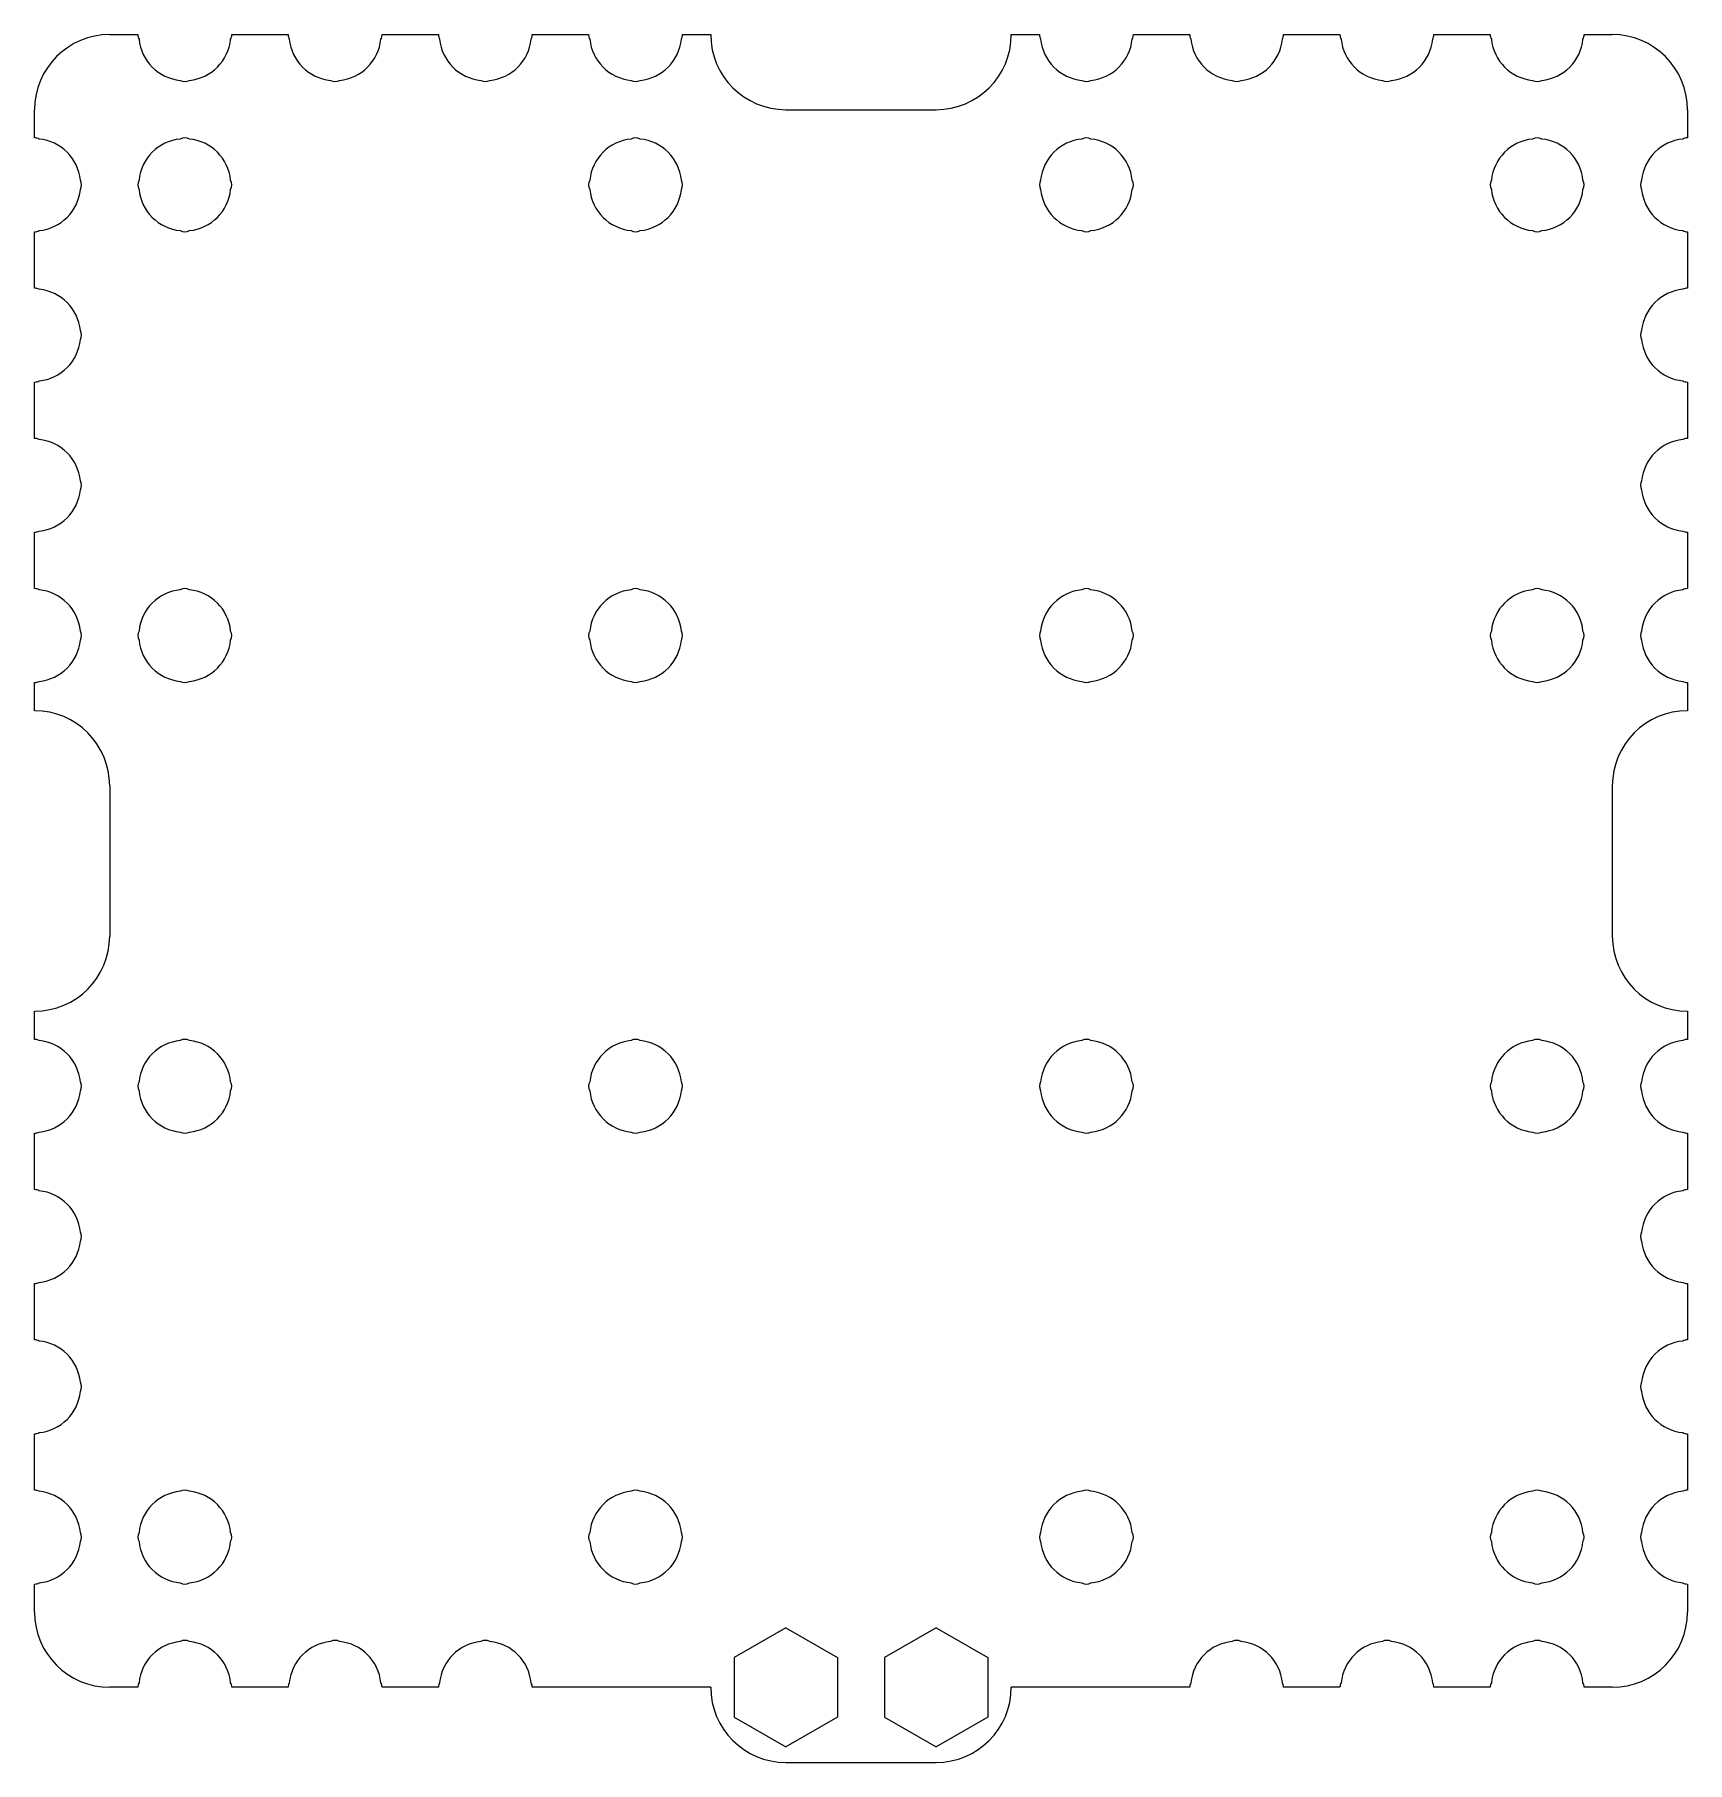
# Model space of a CAD drawing. Header units: millimetres. Extents: x -44 to 44, y -48 to 44.
import ezdxf

# ---------------------------------------------------------------- set-up
doc = ezdxf.new("R2010")
doc.units = ezdxf.units.MM
doc.layers.add('CuttingLines_0p003mm', color=5, linetype='CONTINUOUS', lineweight=0, true_color=0x0000ff)

msp = doc.modelspace()

# ---------------------------------------------------------------- linework, layer by layer
at = {"layer": 'CuttingLines_0p003mm'}
for p, q in [((-40, 44), (-38.5, 44)), ((-33.5, 44), (-30.5, 44)), ((-25.5, 44), (-22.5, 44)), ((-17.5, 44), (-14.5, 44)), ((-9.5, 44), (-8, 44)), ((8, 44), (9.5, 44)), ((14.5, 44), (17.5, 44)), ((22.5, 44), (25.5, 44)), ((30.5, 44), (33.5, 44)), ((38.5, 44), (40, 44)), ((-44, 38.5), (-44, 40)), ((-4, 40), (4, 40)), ((44, 40), (44, 38.5)), ((-44, 30.5), (-44, 33.5)), ((44, 33.5), (44, 30.5)), ((-44, 22.5), (-44, 25.5)), ((44, 25.5), (44, 22.5)), ((-44, 14.5), (-44, 17.5)), ((44, 17.5), (44, 14.5)), ((-44, 8), (-44, 9.5)), ((44, 9.5), (44, 8)), ((-40, 4), (-40, -4)), ((40, 4), (40, -4)), ((-44, -9.5), (-44, -8)), ((44, -8), (44, -9.5)), ((-44, -17.5), (-44, -14.5)), ((44, -14.5), (44, -17.5)), ((-44, -25.5), (-44, -22.5)), ((44, -22.5), (44, -25.5)), ((-44, -33.5), (-44, -30.5)), ((44, -30.5), (44, -33.5)), ((-44, -40), (-44, -38.5)), ((44, -38.5), (44, -40)), ((-4, -40.824574), (-6.75, -42.412287)), ((-4, -40.824574), (-1.25, -42.412287)), ((4, -40.824574), (1.25, -42.412287)), ((4, -40.824574), (6.75, -42.412287)), ((-6.75, -42.412287), (-6.75, -45.587713)), ((-1.25, -42.412287), (-1.25, -45.587713)), ((1.25, -42.412287), (1.25, -45.587713)), ((6.75, -42.412287), (6.75, -45.587713)), ((-38.5, -44), (-40, -44)), ((-30.5, -44), (-33.5, -44)), ((-22.5, -44), (-25.5, -44)), ((-8, -44), (-17.5, -44)), ((-8, -44), (-8, -44)), ((8, -44), (8, -44)), ((17.5, -44), (8, -44)), ((25.5, -44), (22.5, -44)), ((33.5, -44), (30.5, -44)), ((40, -44), (38.5, -44)), ((-6.75, -45.587713), (-4, -47.175426)), ((-1.25, -45.587713), (-4, -47.175426)), ((1.25, -45.587713), (4, -47.175426)), ((6.75, -45.587713), (4, -47.175426)), ((-4, -48), (4, -48))]:
    msp.add_line(p, q, dxfattribs=at)
for centre, radius, start, end in [((-40, 40), 4, 90, 180), ((-38, 44), 0.5, 180, 208.80674033), ((-36, 44), 2.45, 185.64347973, 264.35652027), ((-36, 44), 2.45, 275.64347973, 354.35652027), ((-34, 44), 0.5, 331.19325967, 0), ((-30, 44), 0.5, 180, 208.80674033), ((-28, 44), 2.45, 185.64347973, 264.35652027), ((-28, 44), 2.45, 275.64347973, 354.35652027), ((-26, 44), 0.5, 331.19325967, 0), ((-22, 44), 0.5, 180, 208.80674033), ((-20, 44), 2.45, 185.64347973, 264.35652027), ((-20, 44), 2.45, 275.64347973, 354.35652027), ((-18, 44), 0.5, 331.19325967, 0), ((-14, 44), 0.5, 180, 208.80674033), ((-12, 44), 2.45, 185.64347973, 264.35652027), ((-12, 44), 2.45, 275.64347973, 354.35652027), ((-10, 44), 0.5, 331.19325967, 0), ((-4, 44), 4, 180, 270), ((4, 44), 4, 270, 0), ((10, 44), 0.5, 180, 208.80674033), ((12, 44), 2.45, 185.64347973, 264.35652027), ((12, 44), 2.45, 275.64347973, 354.35652027), ((14, 44), 0.5, 331.19325967, 0), ((18, 44), 0.5, 180, 208.80674033), ((20, 44), 2.45, 185.64347973, 264.35652027), ((20, 44), 2.45, 275.64347973, 354.35652027), ((22, 44), 0.5, 331.19325967, 0), ((26, 44), 0.5, 180, 208.80674033), ((28, 44), 2.45, 185.64347973, 264.35652027), ((28, 44), 2.45, 275.64347973, 354.35652027), ((30, 44), 0.5, 331.19325967, 0), ((34, 44), 0.5, 180, 208.80674033), ((36, 44), 2.45, 185.64347973, 264.35652027), ((36, 44), 2.45, 275.64347973, 354.35652027), ((38, 44), 0.5, 331.19325967, 0), ((40, 40), 4, 0, 90), ((-36, 42), 0.5, 241.19325967, 298.80674033), ((-28, 42), 0.5, 241.19325967, 298.80674033), ((-20, 42), 0.5, 241.19325967, 298.80674033), ((-12, 42), 0.5, 241.19325967, 298.80674033), ((12, 42), 0.5, 241.19325967, 298.80674033), ((20, 42), 0.5, 241.19325967, 298.80674033), ((28, 42), 0.5, 241.19325967, 298.80674033), ((36, 42), 0.5, 241.19325967, 298.80674033), ((-44, 38), 0.5, 61.19325967, 90), ((-44, 36), 2.45, 5.64347973, 84.35652027), ((-36, 36), 2.45, 95.64347973, 174.35652027), ((-36, 38), 0.5, 61.19325967, 118.80674033), ((-36, 36), 2.45, 5.64347973, 84.35652027), ((-12, 36), 2.45, 95.64347973, 174.35652027), ((-12, 38), 0.5, 61.19325967, 118.80674033), ((-12, 36), 2.45, 5.64347973, 84.35652027), ((12, 36), 2.45, 95.64347973, 174.35652027), ((12, 38), 0.5, 61.19325967, 118.80674033), ((12, 36), 2.45, 5.64347973, 84.35652027), ((36, 36), 2.45, 95.64347973, 174.35652027), ((36, 38), 0.5, 61.19325967, 118.80674033), ((36, 36), 2.45, 5.64347973, 84.35652027), ((44, 36), 2.45, 95.64347973, 174.35652027), ((44, 38), 0.5, 90, 118.80674033), ((-42, 36), 0.5, 331.19325967, 28.80674033), ((-38, 36), 0.5, 151.19325967, 208.80674033), ((-34, 36), 0.5, 331.19325967, 28.80674033), ((-14, 36), 0.5, 151.19325967, 208.80674033), ((-10, 36), 0.5, 331.19325967, 28.80674033), ((10, 36), 0.5, 151.19325967, 208.80674033), ((14, 36), 0.5, 331.19325967, 28.80674033), ((34, 36), 0.5, 151.19325967, 208.80674033), ((38, 36), 0.5, 331.19325967, 28.80674033), ((42, 36), 0.5, 151.19325967, 208.80674033), ((-44, 36), 2.45, 275.64347973, 354.35652027), ((-36, 36), 2.45, 185.64347973, 264.35652027), ((-36, 36), 2.45, 275.64347973, 354.35652027), ((-12, 36), 2.45, 185.64347973, 264.35652027), ((-12, 36), 2.45, 275.64347973, 354.35652027), ((12, 36), 2.45, 185.64347973, 264.35652027), ((12, 36), 2.45, 275.64347973, 354.35652027), ((36, 36), 2.45, 185.64347973, 264.35652027), ((36, 36), 2.45, 275.64347973, 354.35652027), ((44, 36), 2.45, 185.64347973, 264.35652027), ((-44, 34), 0.5, 270, 298.80674033), ((-36, 34), 0.5, 241.19325967, 298.80674033), ((-12, 34), 0.5, 241.19325967, 298.80674033), ((12, 34), 0.5, 241.19325967, 298.80674033), ((36, 34), 0.5, 241.19325967, 298.80674033), ((44, 34), 0.5, 241.19325967, 270), ((-44, 30), 0.5, 61.19325967, 90), ((-44, 28), 2.45, 5.64347973, 84.35652027), ((44, 28), 2.45, 95.64347973, 174.35652027), ((44, 30), 0.5, 90, 118.80674033), ((-44, 28), 2.45, 275.64347973, 354.35652027), ((-42, 28), 0.5, 331.19325967, 28.80674033), ((42, 28), 0.5, 151.19325967, 208.80674033), ((44, 28), 2.45, 185.64347973, 264.35652027), ((-44, 26), 0.5, 270, 298.80674033), ((44, 26), 0.5, 241.19325967, 270), ((-44, 22), 0.5, 61.19325967, 90), ((-44, 20), 2.45, 5.64347973, 84.35652027), ((44, 20), 2.45, 95.64347973, 174.35652027), ((44, 22), 0.5, 90, 118.80674033), ((-42, 20), 0.5, 331.19325967, 28.80674033), ((42, 20), 0.5, 151.19325967, 208.80674033), ((-44, 20), 2.45, 275.64347973, 354.35652027), ((44, 20), 2.45, 185.64347973, 264.35652027), ((-44, 18), 0.5, 270, 298.80674033), ((44, 18), 0.5, 241.19325967, 270), ((-44, 14), 0.5, 61.19325967, 90), ((-44, 12), 2.45, 5.64347973, 84.35652027), ((-36, 12), 2.45, 95.64347973, 174.35652027), ((-36, 14), 0.5, 61.19325967, 118.80674033), ((-36, 12), 2.45, 5.64347973, 84.35652027), ((-12, 12), 2.45, 95.64347973, 174.35652027), ((-12, 14), 0.5, 61.19325967, 118.80674033), ((-12, 12), 2.45, 5.64347973, 84.35652027), ((12, 12), 2.45, 95.64347973, 174.35652027), ((12, 14), 0.5, 61.19325967, 118.80674033), ((12, 12), 2.45, 5.64347973, 84.35652027), ((36, 12), 2.45, 95.64347973, 174.35652027), ((36, 14), 0.5, 61.19325967, 118.80674033), ((36, 12), 2.45, 5.64347973, 84.35652027), ((44, 12), 2.45, 95.64347973, 174.35652027), ((44, 14), 0.5, 90, 118.80674033), ((-42, 12), 0.5, 331.19325967, 28.80674033), ((-38, 12), 0.5, 151.19325967, 208.80674033), ((-34, 12), 0.5, 331.19325967, 28.80674033), ((-14, 12), 0.5, 151.19325967, 208.80674033), ((-10, 12), 0.5, 331.19325967, 28.80674033), ((10, 12), 0.5, 151.19325967, 208.80674033), ((14, 12), 0.5, 331.19325967, 28.80674033), ((34, 12), 0.5, 151.19325967, 208.80674033), ((38, 12), 0.5, 331.19325967, 28.80674033), ((42, 12), 0.5, 151.19325967, 208.80674033), ((-44, 12), 2.45, 275.64347973, 354.35652027), ((-36, 12), 2.45, 185.64347973, 264.35652027), ((-36, 12), 2.45, 275.64347973, 354.35652027), ((-12, 12), 2.45, 185.64347973, 264.35652027), ((-12, 12), 2.45, 275.64347973, 354.35652027), ((12, 12), 2.45, 185.64347973, 264.35652027), ((12, 12), 2.45, 275.64347973, 354.35652027), ((36, 12), 2.45, 185.64347973, 264.35652027), ((36, 12), 2.45, 275.64347973, 354.35652027), ((44, 12), 2.45, 185.64347973, 264.35652027), ((-44, 10), 0.5, 270, 298.80674033), ((-36, 10), 0.5, 241.19325967, 298.80674033), ((-12, 10), 0.5, 241.19325967, 298.80674033), ((12, 10), 0.5, 241.19325967, 298.80674033), ((36, 10), 0.5, 241.19325967, 298.80674033), ((44, 10), 0.5, 241.19325967, 270), ((-44, 4), 4, 0, 90), ((44, 4), 4, 90, 180), ((-44, -4), 4, 270, 0), ((44, -4), 4, 180, 270), ((-44, -10), 0.5, 61.19325967, 90), ((-44, -12), 2.45, 5.64347973, 84.35652027), ((-36, -12), 2.45, 95.64347973, 174.35652027), ((-36, -10), 0.5, 61.19325967, 118.80674033), ((-36, -12), 2.45, 5.64347973, 84.35652027), ((-12, -12), 2.45, 95.64347973, 174.35652027), ((-12, -10), 0.5, 61.19325967, 118.80674033), ((-12, -12), 2.45, 5.64347973, 84.35652027), ((12, -12), 2.45, 95.64347973, 174.35652027), ((12, -10), 0.5, 61.19325967, 118.80674033), ((12, -12), 2.45, 5.64347973, 84.35652027), ((36, -12), 2.45, 95.64347973, 174.35652027), ((36, -10), 0.5, 61.19325967, 118.80674033), ((36, -12), 2.45, 5.64347973, 84.35652027), ((44, -12), 2.45, 95.64347973, 174.35652027), ((44, -10), 0.5, 90, 118.80674033), ((-42, -12), 0.5, 331.19325967, 28.80674033), ((-38, -12), 0.5, 151.19325967, 208.80674033), ((-34, -12), 0.5, 331.19325967, 28.80674033), ((-14, -12), 0.5, 151.19325967, 208.80674033), ((-10, -12), 0.5, 331.19325967, 28.80674033), ((10, -12), 0.5, 151.19325967, 208.80674033), ((14, -12), 0.5, 331.19325967, 28.80674033), ((34, -12), 0.5, 151.19325967, 208.80674033), ((38, -12), 0.5, 331.19325967, 28.80674033), ((42, -12), 0.5, 151.19325967, 208.80674033), ((-44, -12), 2.45, 275.64347973, 354.35652027), ((-36, -12), 2.45, 185.64347973, 264.35652027), ((-36, -12), 2.45, 275.64347973, 354.35652027), ((-12, -12), 2.45, 185.64347973, 264.35652027), ((-12, -12), 2.45, 275.64347973, 354.35652027), ((12, -12), 2.45, 185.64347973, 264.35652027), ((12, -12), 2.45, 275.64347973, 354.35652027), ((36, -12), 2.45, 185.64347973, 264.35652027), ((36, -12), 2.45, 275.64347973, 354.35652027), ((44, -12), 2.45, 185.64347973, 264.35652027), ((-44, -14), 0.5, 270, 298.80674033), ((-36, -14), 0.5, 241.19325967, 298.80674033), ((-12, -14), 0.5, 241.19325967, 298.80674033), ((12, -14), 0.5, 241.19325967, 298.80674033), ((36, -14), 0.5, 241.19325967, 298.80674033), ((44, -14), 0.5, 241.19325967, 270), ((-44, -18), 0.5, 61.19325967, 90), ((-44, -20), 2.45, 5.64347973, 84.35652027), ((44, -20), 2.45, 95.64347973, 174.35652027), ((44, -18), 0.5, 90, 118.80674033), ((-42, -20), 0.5, 331.19325967, 28.80674033), ((42, -20), 0.5, 151.19325967, 208.80674033), ((-44, -20), 2.45, 275.64347973, 354.35652027), ((44, -20), 2.45, 185.64347973, 264.35652027), ((-44, -22), 0.5, 270, 298.80674033), ((44, -22), 0.5, 241.19325967, 270), ((-44, -26), 0.5, 61.19325967, 90), ((-44, -28), 2.45, 5.64347973, 84.35652027), ((44, -28), 2.45, 95.64347973, 174.35652027), ((44, -26), 0.5, 90, 118.80674033), ((-44, -28), 2.45, 275.64347973, 354.35652027), ((-42, -28), 0.5, 331.19325967, 28.80674033), ((42, -28), 0.5, 151.19325967, 208.80674033), ((44, -28), 2.45, 185.64347973, 264.35652027), ((-44, -30), 0.5, 270, 298.80674033), ((44, -30), 0.5, 241.19325967, 270), ((-44, -34), 0.5, 61.19325967, 90), ((-44, -36), 2.45, 5.64347973, 84.35652027), ((-36, -36), 2.45, 95.64347973, 174.35652027), ((-36, -34), 0.5, 61.19325967, 118.80674033), ((-36, -36), 2.45, 5.64347973, 84.35652027), ((-12, -36), 2.45, 95.64347973, 174.35652027), ((-12, -34), 0.5, 61.19325967, 118.80674033), ((-12, -36), 2.45, 5.64347973, 84.35652027), ((12, -36), 2.45, 95.64347973, 174.35652027), ((12, -34), 0.5, 61.19325967, 118.80674033), ((12, -36), 2.45, 5.64347973, 84.35652027), ((36, -36), 2.45, 95.64347973, 174.35652027), ((36, -34), 0.5, 61.19325967, 118.80674033), ((36, -36), 2.45, 5.64347973, 84.35652027), ((44, -36), 2.45, 95.64347973, 174.35652027), ((44, -34), 0.5, 90, 118.80674033), ((-42, -36), 0.5, 331.19325967, 28.80674033), ((-38, -36), 0.5, 151.19325967, 208.80674033), ((-34, -36), 0.5, 331.19325967, 28.80674033), ((-14, -36), 0.5, 151.19325967, 208.80674033), ((-10, -36), 0.5, 331.19325967, 28.80674033), ((10, -36), 0.5, 151.19325967, 208.80674033), ((14, -36), 0.5, 331.19325967, 28.80674033), ((34, -36), 0.5, 151.19325967, 208.80674033), ((38, -36), 0.5, 331.19325967, 28.80674033), ((42, -36), 0.5, 151.19325967, 208.80674033), ((-44, -36), 2.45, 275.64347973, 354.35652027), ((-36, -36), 2.45, 185.64347973, 264.35652027), ((-36, -36), 2.45, 275.64347973, 354.35652027), ((-12, -36), 2.45, 185.64347973, 264.35652027), ((-12, -36), 2.45, 275.64347973, 354.35652027), ((12, -36), 2.45, 185.64347973, 264.35652027), ((12, -36), 2.45, 275.64347973, 354.35652027), ((36, -36), 2.45, 185.64347973, 264.35652027), ((36, -36), 2.45, 275.64347973, 354.35652027), ((44, -36), 2.45, 185.64347973, 264.35652027), ((-44, -38), 0.5, 270, 298.80674033), ((-36, -38), 0.5, 241.19325967, 298.80674033), ((-12, -38), 0.5, 241.19325967, 298.80674033), ((12, -38), 0.5, 241.19325967, 298.80674033), ((36, -38), 0.5, 241.19325967, 298.80674033), ((44, -38), 0.5, 241.19325967, 270), ((-40, -40), 4, 180, 270), ((40, -40), 4, 270, 0), ((-36, -44), 2.45, 95.64347973, 174.35652027), ((-36, -42), 0.5, 61.19325967, 118.80674033), ((-36, -44), 2.45, 5.64347973, 84.35652027), ((-28, -44), 2.45, 95.64347973, 174.35652027), ((-28, -42), 0.5, 61.19325967, 118.80674033), ((-28, -44), 2.45, 5.64347973, 84.35652027), ((-20, -44), 2.45, 95.64347973, 174.35652027), ((-20, -42), 0.5, 61.19325967, 118.80674033), ((-20, -44), 2.45, 5.64347973, 84.35652027), ((20, -44), 2.45, 95.64347973, 174.35652027), ((20, -42), 0.5, 61.19325967, 118.80674033), ((20, -44), 2.45, 5.64347973, 84.35652027), ((28, -44), 2.45, 95.64347973, 174.35652027), ((28, -42), 0.5, 61.19325967, 118.80674033), ((28, -44), 2.45, 5.64347973, 84.35652027), ((36, -44), 2.45, 95.64347973, 174.35652027), ((36, -42), 0.5, 61.19325967, 118.80674033), ((36, -44), 2.45, 5.64347973, 84.35652027), ((-38, -44), 0.5, 151.19325967, 180), ((-34, -44), 0.5, 0, 28.80674033), ((-30, -44), 0.5, 151.19325967, 180), ((-26, -44), 0.5, 0, 28.80674033), ((-22, -44), 0.5, 151.19325967, 180), ((-18, -44), 0.5, 0, 28.80674033), ((-4, -44), 4, 180, 270), ((4, -44), 4, 270, 0), ((18, -44), 0.5, 151.19325967, 180), ((22, -44), 0.5, 0, 28.80674033), ((26, -44), 0.5, 151.19325967, 180), ((30, -44), 0.5, 0, 28.80674033), ((34, -44), 0.5, 151.19325967, 180), ((38, -44), 0.5, 0, 28.80674033)]:
    msp.add_arc(centre, radius, start, end, dxfattribs=at)

doc.saveas('drawing.dxf')
